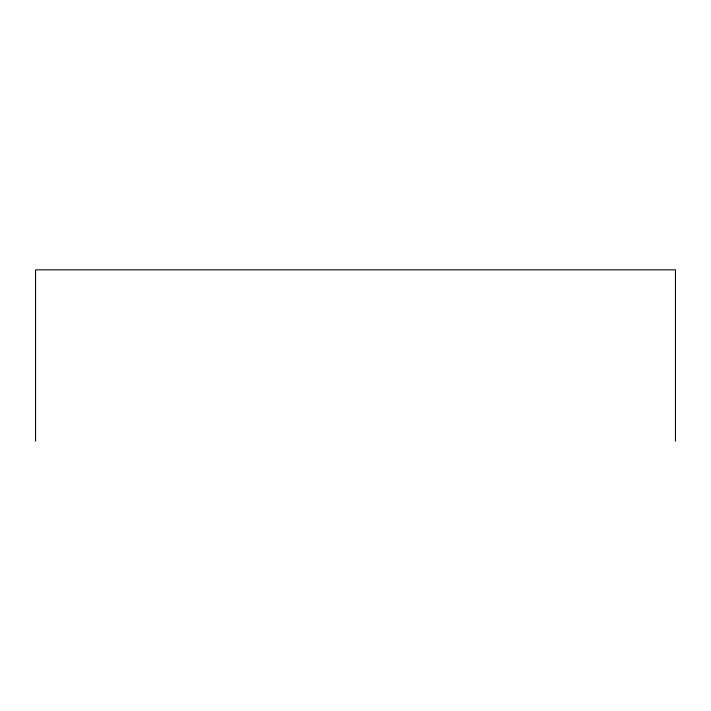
<?xml version="1.0" encoding="UTF-8"?>
<svg xmlns="http://www.w3.org/2000/svg" width="711" height="711" viewBox="0 0 711 711"><rect width="100%" height="100%" fill="white"/><g stroke="black" fill="none" stroke-linecap="round" stroke-linejoin="round"><path stroke-width="1.07" d="M675.45 441.14L675.45 269.86L35.55 269.86L35.55 441.14"/></g></svg>
